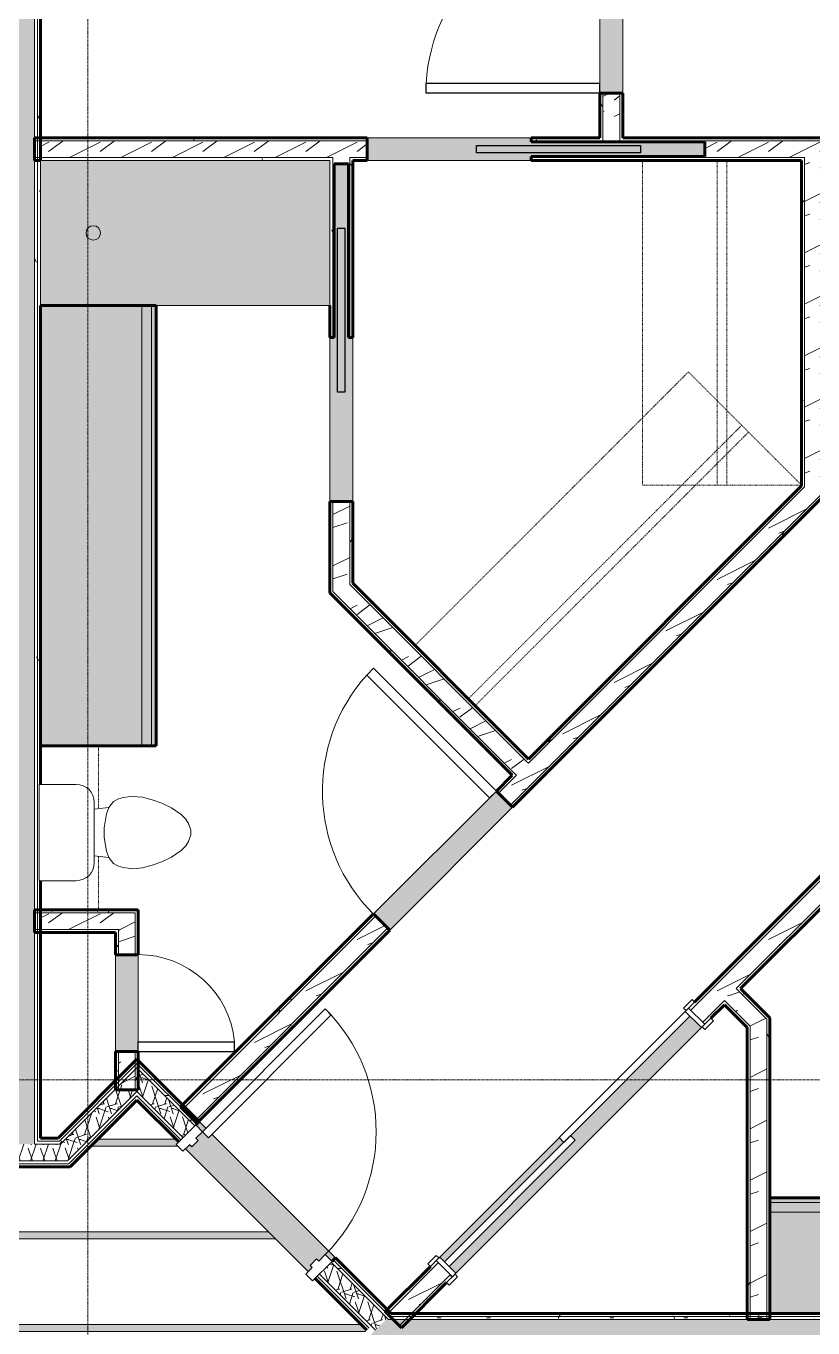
# Model space of a CAD drawing. Header units: inches. Extents: x -4061 to -1937, y 9836 to 11171.
# Drawn here: x -2513.1 to -2349.9, y 10415.8 to 10685.6 of the extents above; entities that cross this region are included whole.
import ezdxf

# ---------------------------------------------------------------- set-up
doc = ezdxf.new("R2010")
doc.units = ezdxf.units.IN
doc.header["$MEASUREMENT"] = 0
doc.linetypes.add('Dash', pattern=[0.25, 0.125, -0.125])
doc.linetypes.add('Grid Line 1_2_', pattern=[0.875, 0.5, -0.125, 0.125, -0.125])
for name, color, linetype, lineweight in [('0-1', 7, 'Continuous', 5), ('0-2', 250, 'Continuous', 9), ('A-DOOR', 31, 'Continuous', 18), ('A-DOOR-1', 250, 'Continuous', 9), ('A-DOOR-2', 50, 'Continuous', 30), ('A-DOOR-7', 31, 'Continuous', 30), ('A-DOOR-8', 31, 'Continuous', 9), ('A-DOOR-FRAM', 31, 'Continuous', 30), ('A-DOOR-FRAM-1', 50, 'Continuous', 30), ('A-WALL', 113, 'Continuous', 18), ('A-WALL-1', 8, 'Continuous', 5), ('A-WALL-2', 10, 'Continuous', 60), ('A-WALL-3', 7, 'Continuous', 18), ('A-WALL-PATT-1', 250, 'Continuous', 9), ('A-WALL-PATT-2', 253, 'Continuous', 9), ('A-WALL-PATT-4', 111, 'Continuous', 9), ('I-WALL', 2, 'Continuous', 18), ('I-WALL-1', 2, 'Continuous', 5), ('I-WALL-2', 2, 'Continuous', 60), ('P-SANR-FIXT-2', 250, 'Continuous', 9), ('P-SANR-FIXT-3', 55, 'Continuous', 9), ('Q-CASE-1', 253, 'Continuous', 9), ('Q-CASE-2', 10, 'Continuous', 60), ('Q-CASE-3', 250, 'Continuous', 9), ('Q-CASE-HDLN-1', 250, 'Dash', 9), ('S-BEAM', 12, 'Continuous', 9), ('S-GRID-1', 1, 'Grid Line 1_2_', 9)]:
    doc.layers.add(name, color=color, linetype=linetype, lineweight=lineweight)
pattern_1 = [(0, (-88.066, -241.96), (20.48, 5.12), [0.845, -14.515, 0.845, -14.515, -81.92]), (0, (-88.066, -241.96), (20.48, 5.12), [-30.72, 0.845, -29.875, 0.845, -14.515, -35.84]), (0, (-88.066, -241.96), (20.48, 5.12), [-76.8, 0.845, -9.395, 0.845, -24.755]), (120, (-80.386, -239.4), (-14.67405, 15.1762003), [0.845, -14.515, 0.845, -14.515, -81.92]), (120, (-80.386, -239.4), (-14.67405, 15.1762003), [-30.72, 0.845, -29.875, 0.845, -14.515, -35.84]), (120, (-80.386, -239.4), (-14.67405, 15.1762003), [-76.8, 0.845, -9.395, 0.845, -24.755]), (240, (-77.826, -229.16), (-5.80595, -20.2962003), [0.845, -14.515, 0.845, -14.515, -81.92]), (240, (-77.826, -229.16), (-5.80595, -20.2962003), [-30.72, 0.845, -29.875, 0.845, -14.515, -35.84]), (240, (-77.826, -229.16), (-5.80595, -20.2962003), [-76.8, 0.845, -9.395, 0.845, -24.755])]
pattern_2 = [(216.87, (-83.801, -231.298), (31.9871619, 21.32545714), [5.331, -47.981]), (206.565, (-77.404, -234.497), (-10.662476, -10.6620098), [11.921, -11.921]), (198.435, (-77.404, -239.828), (-21.3244936, -10.6625869), [6.744, -26.974])]
pattern_3 = [(161.57, (-87.746, -241.64), (-2.560496185, -0.000537386), [0, -18.214, 2.022, 0]), (18.43, (-88.386, -241.64), (-2.560496185, 0.000537386), [0, -18.214, 2.022, 0]), (108.43, (-87.746, -241.64), (1.27922091, -6.400876726), [6.07, -14.166]), (71.57, (-88.386, -241.64), (1.27922091, 6.400876726), [6.07, -14.166])]

# ---------------------------------------------------------------- blocks, each defined once
blk = doc.blocks.new('Single-Flush - 36_ x 84_-1372824-ENLARGED RCP - 2ND FLOOR PLAN - WEST')
at = {"layer": 'A-DOOR-1'}
blk.add_arc((18, -2.37), 36.07, 180, 266.8211, dxfattribs=at)
at = {"layer": 'A-DOOR-2'}
for p, q in [((16, -2.37), (16, -38.39)), ((18, -2.37), (16, -2.37)), ((18, -2.37), (18, -38.39)), ((18, -38.39), (16, -38.39))]:
    blk.add_line(p, q, dxfattribs=at)
blk = doc.blocks.new('Pocket_Door_2385 - 34_ x 80_-1722096-ENLARGED RCP - 2ND FLOOR PLAN - WEST')
at = {"layer": 'A-DOOR-2'}
for p, q in [((-39.67, -0.75), (-39.67, 0.75)), ((-39.67, 0.75), (-5.67, 0.75)), ((-5.67, 0.75), (-5.67, -0.75)), ((-5.67, -0.75), (-39.67, -0.75))]:
    blk.add_line(p, q, dxfattribs=at)
blk = doc.blocks.new('Single-Flush - 30_ x 80_ 3-2105859-ENLARGED RCP - 2ND FLOOR PLAN - WEST')
at = {"layer": 'A-DOOR-1'}
blk.add_arc((10, 2.37), 20.07, 95.7201, 180, dxfattribs=at)
at = {"layer": 'A-DOOR-2'}
for p, q in [((8, 2.37), (8, 22.34)), ((10, 22.34), (8, 22.34)), ((10, 2.37), (10, 22.34)), ((10, 2.37), (8, 2.37))]:
    blk.add_line(p, q, dxfattribs=at)
blk = doc.blocks.new('Bath Tub - Maestro - 60_x30_-1372872-ENLARGED RCP - 2ND FLOOR PLAN - WEST')
at = {"layer": 'P-SANR-FIXT-3'}
blk.add_hatch(color=256, dxfattribs=at).paths.add_polyline_path([(18.31, -30), (60, -30), (60, 0), (0, 0), (0, -30)], flags=0)
at = {"layer": 'P-SANR-FIXT-2'}
for p, q in [((0, -30), (0, 0)), ((0, 0), (60, 0)), ((60, 0), (60, -30)), ((60, -30), (0, -30))]:
    blk.add_line(p, q, dxfattribs=at)
for start, end in [(0, 180), (180, 0)]:
    blk.add_arc((10.94, -15), 1.5, start, end, dxfattribs=at)
blk = doc.blocks.new('Toilet-Domestic-3D - Toilet-Domestic-3D-1352612-ENLARGED RCP - 2ND FLOOR PLAN - WEST')
at = {"layer": 'P-SANR-FIXT-2'}
for p, q in [((-9.98, 19.48), (9.98, 19.48)), ((-9.98, 11.75), (-9.98, 19.48)), ((9.98, 19.48), (9.98, 11.75)), ((6.25, 8.02), (-6.25, 8.02)), ((-4.86, 8.02), (-5.21, 5)), ((-3.84, 5.5), (-5.21, 5)), ((-1, 6), (-3.84, 5.5)), ((1, 6), (-1, 6)), ((3.84, 5.5), (1, 6)), ((5.21, 5), (3.84, 5.5)), ((4.86, 8.02), (5.21, 5)), ((-6.97, 3), (-7.24, 2)), ((-6.4, 4), (-6.97, 3)), ((-5.21, 5), (-6.4, 4)), ((6.4, 4), (5.21, 5)), ((6.97, 3), (6.4, 4)), ((7.24, 2), (6.97, 3)), ((-7.41, 1), (-7.5, 0)), ((-7.5, 0), (-7.33, -1.99)), ((-7.24, 2), (-7.41, 1)), ((7.41, 1), (7.24, 2)), ((7.33, -1.99), (7.5, 0)), ((7.5, 0), (7.41, 1)), ((-7.33, -1.99), (-6.79, -4)), ((6.79, -4), (7.33, -1.99)), ((-6.79, -4), (-6.06, -6)), ((6.06, -6), (6.79, -4)), ((-6.06, -6), (-5.13, -8)), ((-5.13, -8), (-3.74, -10)), ((3.74, -10), (5.13, -8)), ((5.13, -8), (6.06, -6)), ((-3.74, -10), (-2.74, -11)), ((2.74, -11), (3.74, -10)), ((-2.74, -11), (-1.87, -11.5)), ((-1.87, -11.5), (-0.5, -12)), ((-0.5, -12), (0.5, -12)), ((0.5, -12), (1.87, -11.5)), ((1.87, -11.5), (2.74, -11))]:
    blk.add_line(p, q, dxfattribs=at)
for centre, start, end in [((-6.25, 11.75), 180, 270), ((6.25, 11.75), 270, 360)]:
    blk.add_arc(centre, 3.73, start, end, dxfattribs=at)
blk = doc.blocks.new('OD_CW_Upper Cabinet - OD_CW_Upper Cabinet-1867077-ENLARGED RCP - 2ND FLOOR PLAN - WEST')
at = {"layer": 'Q-CASE-HDLN-1'}
for p, q in [((0.74, -12), (13.78, -12)), ((23.7, -12), (34.74, -12))]:
    blk.add_line(p, q, dxfattribs=at)
blk = doc.blocks.new('OD_CW_Base Cabinet - OD_CW_Base Cabinet-1954172-ENLARGED RCP - 2ND FLOOR PLAN - WEST')
at = {"layer": 'Q-CASE-1'}
for points in [[(92.01, -1), (92.01, 0), (0.74, 0), (0.74, -1), (80.79, -1)], [(92.01, -3), (92.01, -1), (0.74, -1), (0.74, -3), (80.79, -3)], [(92.01, -3), (0.74, -3), (0.74, -24), (92.01, -24), (92.01, -5.69)]]:
    blk.add_hatch(color=256, dxfattribs=at).paths.add_polyline_path(points, flags=0)
at = {"layer": 'Q-CASE-2'}
for p, q in [((0.74, -24), (0.74, 0)), ((0.74, 0), (92.01, 0)), ((92.01, 0), (92.01, -24)), ((92.01, -24), (0.74, -24))]:
    blk.add_line(p, q, dxfattribs=at)
at = {"layer": 'Q-CASE-3'}
for p, q in [((92.01, 0), (0.74, 0)), ((92.01, -1), (0.74, -1)), ((92.01, -1), (0.74, -1)), ((92.01, -1), (92.01, 0)), ((92.01, -3), (92.01, -1)), ((0.74, -3), (0.74, -24)), ((92.01, -3), (0.74, -3)), ((92.01, -24), (92.01, -3)), ((92.01, -24), (0.74, -24))]:
    blk.add_line(p, q, dxfattribs=at)
blk = doc.blocks.new('Single-Flush - 36_ x 84_-1372839-ENLARGED RCP - 2ND FLOOR PLAN - WEST')
at = {"layer": 'A-DOOR-1'}
blk.add_arc((18, 2.37), 36.07, 93.1789, 180, dxfattribs=at)
at = {"layer": 'A-DOOR-2'}
for p, q in [((16, 2.37), (16, 38.39)), ((18, 38.39), (16, 38.39)), ((18, 2.37), (18, 38.39)), ((18, 2.37), (16, 2.37))]:
    blk.add_line(p, q, dxfattribs=at)
blk = doc.blocks.new('OD_CW_Closet - OD_CW_Closet-2069093-ENLARGED RCP - 2ND FLOOR PLAN - WEST')
at = {"layer": 'Q-CASE-HDLN-1'}
for p, q in [((0.74, 9.27), (80.94, 9.27)), ((80.94, 9.27), (80.94, -23.91)), ((0.74, -6.37), (80.94, -6.37)), ((0.74, -8.37), (80.94, -8.37))]:
    blk.add_line(p, q, dxfattribs=at)
blk = doc.blocks.new('OD_CW_Closet - OD_CW_Closet-2069094-ENLARGED RCP - 2ND FLOOR PLAN - WEST')
at = {"layer": 'Q-CASE-HDLN-1'}
for p, q in [((0.74, -24), (0.74, 9)), ((0.74, 9), (68.04, 9)), ((0.74, -6.5), (68.04, -6.5)), ((0.74, -8.5), (68.04, -8.5))]:
    blk.add_line(p, q, dxfattribs=at)
blk = doc.blocks.new('FOLDING_SLIDING CLOSET - 72_ x 80_-1372885-ENLARGED RCP - 2ND FLOOR PLAN - WEST')
at = {"layer": 'A-DOOR-1'}
for p, q in [((-38.75, 3.25), (-36.25, 3.25)), ((-38.75, 2.5), (-38.75, 3.25)), ((-36.25, 3.25), (-36.25, 2.5)), ((36.25, 3.25), (38.75, 3.25)), ((36.25, 2.5), (36.25, 3.25)), ((38.75, 3.25), (38.75, 2.5)), ((-36.25, 2.5), (-38.75, 2.5)), ((38.75, 2.5), (36.25, 2.5)), ((-38.75, -2.25), (-36.25, -2.25)), ((-38.75, -3), (-38.75, -2.25)), ((-36.25, -2.25), (-36.25, -3)), ((36.25, -2.25), (38.75, -2.25)), ((36.25, -3), (36.25, -2.25)), ((38.75, -2.25), (38.75, -3)), ((-36.25, -3), (-38.75, -3)), ((38.75, -3), (36.25, -3))]:
    blk.add_line(p, q, dxfattribs=at)
at = {"layer": 'A-DOOR-2'}
for p, q in [((-1, 0.5), (36, 0.5)), ((-1, -0.875), (-1, 0.5)), ((36, 0.5), (36, -0.875)), ((-36, -0.875), (1, -0.875)), ((-36, -2.25), (-36, -0.875)), ((1, -2.25), (-36, -2.25)), ((36, -0.875), (-1, -0.875)), ((1, -0.875), (1, -2.25))]:
    blk.add_line(p, q, dxfattribs=at)
at = {"layer": 'A-DOOR-FRAM-1'}
for p, q in [((-37, 2.5), (-36, 2.5)), ((-37, -2.25), (-37, 2.5)), ((-36, 2.5), (-36, -2.25)), ((36, 2.5), (37, 2.5)), ((36, -2.25), (36, 2.5)), ((37, 2.5), (37, -2.25)), ((-36, -2.25), (-37, -2.25)), ((37, -2.25), (36, -2.25))]:
    blk.add_line(p, q, dxfattribs=at)
blk = doc.blocks.new('OD_CW_Base Cabinet - OD_CW_Base Cabinet-1866993-ENLARGED RCP - 2ND FLOOR PLAN - WEST')
at = {"layer": 'Q-CASE-1'}
for points in [[(51.71, -1), (53.33, -1), (53.33, 0), (0.74, 0), (0.74, -1)], [(0.74, -3), (53.33, -3), (53.33, -1), (0.74, -1)], [(51.71, -24), (53.33, -24), (53.33, -3), (0.74, -3), (0.74, -24)]]:
    blk.add_hatch(color=256, dxfattribs=at).paths.add_polyline_path(points, flags=0)
at = {"layer": 'Q-CASE-2'}
for p, q in [((0.74, -24), (0.74, 0)), ((0.74, 0), (53.33, 0)), ((53.33, 0), (53.33, -24)), ((53.33, -24), (0.74, -24))]:
    blk.add_line(p, q, dxfattribs=at)
at = {"layer": 'Q-CASE-3'}
for p, q in [((0.74, 0), (0.74, -1)), ((53.33, 0), (0.74, 0)), ((53.33, -1), (0.74, -1)), ((0.74, -1), (0.74, -3)), ((53.33, -1), (0.74, -1)), ((53.33, -1), (53.33, 0)), ((53.33, -3), (53.33, -1)), ((0.74, -3), (0.74, -24)), ((53.33, -3), (0.74, -3)), ((53.33, -24), (53.33, -3)), ((53.33, -24), (0.74, -24))]:
    blk.add_line(p, q, dxfattribs=at)
blk = doc.blocks.new('CTR - 1st Phase - Unit Layouts_rvt-1-ENLARGED RCP - 2ND FLOOR PLAN - WEST')
at = {"layer": 'A-WALL-1'}
for points in [[(-2389.37, 10671.76), (-2389.37, 10707.76), (-2394.12, 10707.76), (-2394.12, 10671.76), (-2390, 10671.76)], [(-2408.37, 10657.75), (-2408.37, 10658.63), (-2372.37, 10658.63), (-2372.37, 10661.63), (-2408.37, 10661.63), (-2408.37, 10662.5), (-2442.37, 10662.5), (-2442.37, 10657.75), (-2416.09, 10657.75)], [(-2450.12, 10587.06), (-2445.37, 10587.06), (-2445.37, 10621.06), (-2446.25, 10621.06), (-2446.25, 10657.06), (-2449.25, 10657.06), (-2449.25, 10621.06), (-2450.12, 10621.06), (-2450.12, 10590.1)], [(-2437.67, 10498.27), (-2412.22, 10523.72), (-2415.58, 10527.08), (-2441.03, 10501.63), (-2438.12, 10498.71)], [(-2489.84, 10473.11), (-2489.84, 10493.11), (-2494.59, 10493.11), (-2494.59, 10473.11), (-2490.47, 10473.11)]]:
    blk.add_hatch(color=256, dxfattribs=at).paths.add_polyline_path(points, flags=0)
h = blk.add_hatch(color=256, dxfattribs=at)
h.paths.add_polyline_path([(-2423.96, 10427.13), (-2373.05, 10478.04), (-2375.44, 10480.42), (-2400.19, 10455.67), (-2399.21, 10454.7), (-2425.38, 10428.54), (-2424.67, 10427.83)], flags=0)
h.paths.add_polyline_path([(-2426.35, 10429.51), (-2401.6, 10454.26), (-2402.57, 10455.23), (-2427.32, 10430.48), (-2426.61, 10429.78)], flags=0)
at = {"layer": 'A-WALL-PATT-1'}
h = blk.add_hatch(dxfattribs=at)
h.set_pattern_fill('FP_1', color=256, style=0, pattern_type=2)
h.set_pattern_definition(pattern_1)
h.paths.add_polyline_path([(-2393.5, 10662.5), (-2393.5, 10671.76), (-2394.12, 10671.76), (-2394.12, 10662.5)], flags=0)
h.paths.add_polyline_path([(-2394.12, 10707.76), (-2393.5, 10707.76), (-2393.5, 10843.14), (-2394.12, 10843.14), (-2394.12, 10712.91)], flags=0)
h = blk.add_hatch(dxfattribs=at)
h.set_pattern_fill('FP_1', color=256, style=0, pattern_type=2)
h.set_pattern_definition(pattern_1)
h.paths.add_polyline_path([(-2389.37, 10662.5), (-2389.37, 10671.76), (-2390, 10671.76), (-2390, 10662.5)], flags=0)
h.paths.add_polyline_path([(-2390, 10707.76), (-2389.37, 10707.76), (-2389.37, 10843.14), (-2390, 10843.14), (-2390, 10715.48)], flags=0)
h = blk.add_hatch(dxfattribs=at)
h.set_pattern_fill('FP_1', color=256, style=0, pattern_type=2)
h.set_pattern_definition(pattern_1)
h.paths.add_polyline_path([(-2297.07, 10661.88), (-2297.07, 10662.5), (-2390, 10662.5), (-2390, 10661.88), (-2307.87, 10661.88)], flags=0)
h.paths.add_polyline_path([(-2408.37, 10661.88), (-2393.5, 10661.88), (-2393.5, 10662.5), (-2408.37, 10662.5)], flags=0)
h.paths.add_polyline_path([(-2449.5, 10661.88), (-2442.37, 10661.88), (-2442.37, 10662.5), (-2510.12, 10662.49), (-2510.12, 10661.88), (-2450.12, 10661.88)], flags=0)
h = blk.add_hatch(dxfattribs=at)
h.set_pattern_fill('FP_1', color=256, style=0, pattern_type=2)
h.set_pattern_definition(pattern_1)
h.paths.add_polyline_path([(-2308.64, 10657.75), (-2297.07, 10657.75), (-2297.07, 10658.38), (-2348.17, 10658.38), (-2348.17, 10657.75), (-2332.68, 10657.75)], flags=0)
h.paths.add_polyline_path([(-2389.37, 10657.75), (-2351.67, 10657.75), (-2351.67, 10658.38), (-2408.37, 10658.38), (-2408.37, 10657.75), (-2394.12, 10657.75)], flags=0)
h.paths.add_polyline_path([(-2446, 10657.75), (-2442.37, 10657.75), (-2442.37, 10658.38), (-2446, 10658.38)], flags=0)
h.paths.add_polyline_path([(-2449.5, 10657.75), (-2449.5, 10658.38), (-2510.12, 10658.37), (-2510.12, 10657.75), (-2450.12, 10657.75)], flags=0)
h = blk.add_hatch(dxfattribs=at)
h.set_pattern_fill('FP_1', color=256, style=0, pattern_type=2)
h.set_pattern_definition(pattern_1)
h.paths.add_polyline_path([(-2449.5, 10568.43), (-2449.5, 10587.06), (-2450.12, 10587.06), (-2450.12, 10569.05)], flags=0)
h.paths.add_polyline_path([(-2449.5, 10621.06), (-2449.5, 10657.75), (-2450.12, 10657.75), (-2450.12, 10621.06)], flags=0)
h = blk.add_hatch(dxfattribs=at)
h.set_pattern_fill('FP_1', color=256, style=0, pattern_type=2)
h.set_pattern_definition(pattern_1)
h.paths.add_polyline_path([(-2445.37, 10570.14), (-2445.37, 10587.06), (-2446, 10587.06), (-2446, 10570.76)], flags=0)
h.paths.add_polyline_path([(-2445.37, 10621.06), (-2445.37, 10657.75), (-2446, 10657.75), (-2446, 10621.06)], flags=0)
h = blk.add_hatch(dxfattribs=at)
h.set_pattern_fill('FP_1', color=256, style=0, pattern_type=2)
h.set_pattern_definition(pattern_1)
h.paths.add_polyline_path([(-2352.3, 10590.36), (-2351.67, 10590.98), (-2351.67, 10657.75), (-2352.3, 10657.75), (-2352.3, 10592.42)], flags=0)
h = blk.add_hatch(dxfattribs=at)
h.set_pattern_fill('FP_1', color=256, style=0, pattern_type=2)
h.set_pattern_definition(pattern_1)
h.paths.add_polyline_path([(-2480.62, 10461.15), (-2440.59, 10501.18), (-2441.03, 10501.63), (-2481.06, 10461.6)], flags=0)
h.paths.add_polyline_path([(-2415.13, 10526.64), (-2411.42, 10530.35), (-2411.86, 10530.79), (-2415.58, 10527.08)], flags=0)
h.paths.add_polyline_path([(-2408.95, 10532.83), (-2351.67, 10590.1), (-2351.67, 10590.98), (-2409.39, 10533.27)], flags=0)
h.paths.add_polyline_path([(-2348.17, 10593.6), (-2343.72, 10598.06), (-2344.16, 10598.5), (-2348.17, 10594.48), (-2348.17, 10593.89)], flags=0)
h.paths.add_polyline_path([(-2299.88, 10641.9), (-2296.45, 10645.33), (-2296.45, 10646.21), (-2300.32, 10642.34)], flags=0)
h = blk.add_hatch(dxfattribs=at)
h.set_pattern_fill('FP_1', color=256, style=0, pattern_type=2)
h.set_pattern_definition(pattern_1)
h.paths.add_polyline_path([(-2477.7, 10458.24), (-2437.67, 10498.27), (-2438.12, 10498.71), (-2478.15, 10458.68)], flags=0)
h.paths.add_polyline_path([(-2412.22, 10523.72), (-2340.8, 10595.14), (-2341.24, 10595.58), (-2412.66, 10524.17)], flags=0)
h.paths.add_polyline_path([(-2296.96, 10638.98), (-2292.32, 10643.62), (-2292.32, 10644.5), (-2297.4, 10639.42)], flags=0)
h = blk.add_hatch(dxfattribs=at)
h.set_pattern_fill('FP_1', color=256, style=0, pattern_type=2)
h.set_pattern_definition(pattern_1)
h.paths.add_polyline_path([(-2438.19, 10418.73), (-2438.13, 10418.79), (-2438.25, 10418.79)], flags=0)
h.paths.add_polyline_path([(-2437.77, 10419.15), (-2427.59, 10429.33), (-2428.03, 10429.78), (-2438.2, 10419.57), (-2437.8, 10419.17)], flags=0)
h.paths.add_polyline_path([(-2375.26, 10481.66), (-2334.75, 10522.17), (-2335.19, 10522.62), (-2375.7, 10482.1)], flags=0)
h.paths.add_polyline_path([(-2309.29, 10547.63), (-2267.79, 10589.13), (-2268.68, 10589.13), (-2309.73, 10548.07), (-2309.36, 10547.7)], flags=0)
h = blk.add_hatch(dxfattribs=at)
h.set_pattern_fill('FP_1', color=256, style=0, pattern_type=2)
h.set_pattern_definition(pattern_1)
h.paths.add_polyline_path([(-2433.18, 10418.79), (-2432.3, 10418.79), (-2424.67, 10426.42), (-2425.11, 10426.86), (-2432.8, 10419.17)], flags=0)
h.paths.add_polyline_path([(-2372.34, 10478.74), (-2367.86, 10483.23), (-2368.3, 10483.67), (-2372.79, 10479.19)], flags=0)
h.paths.add_polyline_path([(-2365.38, 10485.7), (-2337.63, 10513.46), (-2338.07, 10513.9), (-2365.83, 10486.15)], flags=0)
h.paths.add_polyline_path([(-2335.15, 10515.93), (-2331.83, 10519.26), (-2332.27, 10519.7), (-2335.6, 10516.38)], flags=0)
h.paths.add_polyline_path([(-2306.38, 10544.71), (-2303.86, 10547.23), (-2304.74, 10547.23), (-2306.82, 10545.15)], flags=0)
h.paths.add_polyline_path([(-2300.36, 10550.73), (-2266.08, 10585), (-2266.97, 10585), (-2301.24, 10550.73)], flags=0)
h = blk.add_hatch(dxfattribs=at)
h.set_pattern_fill('FP_1', color=256, style=0, pattern_type=2)
h.set_pattern_definition(pattern_1)
h.paths.add_polyline_path([(-2409.39, 10533.27), (-2408.95, 10533.71), (-2446, 10570.76), (-2446, 10569.88), (-2409.83, 10533.71)], flags=0)
h = blk.add_hatch(dxfattribs=at)
h.set_pattern_fill('FP_1', color=256, style=0, pattern_type=2)
h.set_pattern_definition(pattern_1)
h.paths.add_polyline_path([(-2412.31, 10530.35), (-2411.86, 10530.79), (-2450.12, 10569.05), (-2450.12, 10568.17), (-2412.66, 10530.71)], flags=0)
h = blk.add_hatch(dxfattribs=at)
h.set_pattern_fill('FP_1', color=256, style=0, pattern_type=2)
h.set_pattern_definition(pattern_1)
h.paths.add_polyline_path([(-2489.84, 10501.86), (-2489.84, 10502.48), (-2510.12, 10502.48), (-2510.12, 10501.86), (-2490.47, 10501.86)], flags=0)
h = blk.add_hatch(dxfattribs=at)
h.set_pattern_fill('FP_1', color=256, style=0, pattern_type=2)
h.set_pattern_definition(pattern_1)
h.paths.add_polyline_path([(-2494.59, 10467.03), (-2493.97, 10467.66), (-2493.97, 10473.11), (-2494.59, 10473.11), (-2494.59, 10467.09)], flags=0)
h.paths.add_polyline_path([(-2494.59, 10493.11), (-2493.97, 10493.11), (-2493.97, 10497.73), (-2494.59, 10497.73)], flags=0)
h = blk.add_hatch(dxfattribs=at)
h.set_pattern_fill('FP_1', color=256, style=0, pattern_type=2)
h.set_pattern_definition(pattern_1)
h.paths.add_polyline_path([(-2358.84, 10479.16), (-2358.84, 10480.04), (-2364.94, 10486.15), (-2365.38, 10485.7), (-2359.46, 10479.79)], flags=0)
h = blk.add_hatch(dxfattribs=at)
h.set_pattern_fill('FP_1', color=256, style=0, pattern_type=2)
h.set_pattern_definition(pattern_1)
h.paths.add_polyline_path([(-2359.46, 10418.79), (-2358.84, 10418.79), (-2358.84, 10479.16), (-2359.46, 10479.79), (-2359.46, 10439.79)], flags=0)
h = blk.add_hatch(dxfattribs=at)
h.set_pattern_fill('FP_1', color=256, style=0, pattern_type=2)
h.set_pattern_definition(pattern_1)
h.paths.add_polyline_path([(-2363.59, 10418.79), (-2362.96, 10418.79), (-2362.96, 10477.45), (-2363.59, 10478.08), (-2363.59, 10472.53)], flags=0)
at = {"layer": 'A-WALL-PATT-2'}
h = blk.add_hatch(dxfattribs=at)
h.set_pattern_fill('FP_2', color=256, style=0, pattern_type=2)
h.set_pattern_definition(pattern_2)
h.paths.add_polyline_path([(-2393.46, 10661.88), (-2390, 10661.88), (-2390, 10671.76), (-2393.5, 10671.76), (-2393.5, 10661.88)], flags=0)
h.paths.add_polyline_path([(-2390, 10707.76), (-2390, 10843.14), (-2393.5, 10843.14), (-2393.5, 10707.76)], flags=0)
h = blk.add_hatch(dxfattribs=at)
h.set_pattern_fill('FP_2', color=256, style=0, pattern_type=2)
h.set_pattern_definition(pattern_2)
h.paths.add_polyline_path([(-2297.07, 10658.38), (-2296.45, 10658.38), (-2296.45, 10661.88), (-2408.37, 10661.88), (-2408.37, 10661.63), (-2372.37, 10661.63), (-2372.37, 10658.63), (-2408.37, 10658.63), (-2408.37, 10658.38), (-2307.87, 10658.38)], flags=0)
h.paths.add_polyline_path([(-2449.5, 10658.38), (-2442.37, 10658.38), (-2442.37, 10661.88), (-2510.12, 10661.88), (-2510.12, 10658.38), (-2450.12, 10658.38)], flags=0)
h = blk.add_hatch(dxfattribs=at)
h.set_pattern_fill('FP_2', color=256, style=0, pattern_type=2)
h.set_pattern_definition(pattern_2)
h.paths.add_polyline_path([(-2446, 10569.88), (-2446, 10587.06), (-2449.5, 10587.06), (-2449.5, 10573.38), (-2446.26, 10570.14)], flags=0)
h.paths.add_polyline_path([(-2449.25, 10621.06), (-2449.25, 10657.06), (-2446.25, 10657.06), (-2446.25, 10621.06), (-2446, 10621.06), (-2446, 10658.38), (-2449.5, 10658.38), (-2449.5, 10621.06)], flags=0)
h = blk.add_hatch(dxfattribs=at)
h.set_pattern_fill('FP_2', color=256, style=0, pattern_type=2)
h.set_pattern_definition(pattern_2)
h.paths.add_polyline_path([(-2351.67, 10590.1), (-2348.17, 10593.6), (-2348.17, 10658.38), (-2351.67, 10658.38), (-2351.67, 10590.36)], flags=0)
h = blk.add_hatch(dxfattribs=at)
h.set_pattern_fill('FP_2', color=256, style=0, pattern_type=2)
h.set_pattern_definition(pattern_2)
h.paths.add_polyline_path([(-2478.15, 10458.68), (-2438.12, 10498.71), (-2440.59, 10501.18), (-2480.62, 10461.15)], flags=0)
h.paths.add_polyline_path([(-2412.66, 10524.17), (-2341.24, 10595.58), (-2343.72, 10598.06), (-2415.13, 10526.64)], flags=0)
h.paths.add_polyline_path([(-2297.4, 10639.42), (-2292.95, 10643.88), (-2292.95, 10648.83), (-2299.88, 10641.9), (-2297.49, 10639.51)], flags=0)
h = blk.add_hatch(dxfattribs=at)
h.set_pattern_fill('FP_2', color=256, style=0, pattern_type=2)
h.set_pattern_definition(pattern_2)
h.paths.add_polyline_path([(-2437.65, 10418.19), (-2437.2, 10418.79), (-2433.18, 10418.79), (-2425.11, 10426.86), (-2427.59, 10429.33), (-2438.19, 10418.73), (-2437.67, 10418.21)], flags=0)
h.paths.add_polyline_path([(-2372.79, 10479.19), (-2332.27, 10519.7), (-2334.75, 10522.17), (-2375.26, 10481.66), (-2372.87, 10479.27)], flags=0)
h.paths.add_polyline_path([(-2306.82, 10545.15), (-2266.34, 10585.63), (-2271.29, 10585.63), (-2309.29, 10547.63), (-2307.87, 10546.21)], flags=0)
h = blk.add_hatch(dxfattribs=at)
h.set_pattern_fill('FP_2', color=256, style=0, pattern_type=2)
h.set_pattern_definition(pattern_2)
h.paths.add_polyline_path([(-2411.42, 10530.35), (-2408.95, 10532.83), (-2449.5, 10573.38), (-2449.5, 10568.43), (-2411.86, 10530.79)], flags=0)
h = blk.add_hatch(dxfattribs=at)
h.set_pattern_fill('FP_2', color=256, style=0, pattern_type=2)
h.set_pattern_definition(pattern_2)
h.paths.add_polyline_path([(-2491.82, 10498.36), (-2490.47, 10498.36), (-2490.47, 10501.86), (-2510.12, 10501.86), (-2510.12, 10498.36), (-2493.97, 10498.36)], flags=0)
h = blk.add_hatch(dxfattribs=at)
h.set_pattern_fill('FP_2', color=256, style=0, pattern_type=2)
h.set_pattern_definition(pattern_2)
h.paths.add_polyline_path([(-2492.28, 10465.17), (-2490.47, 10465.17), (-2490.47, 10473.11), (-2493.97, 10473.11), (-2493.97, 10466.85), (-2493.45, 10466.34)], flags=0)
h.paths.add_polyline_path([(-2491.82, 10493.11), (-2490.47, 10493.11), (-2490.47, 10498.36), (-2493.97, 10498.36), (-2493.97, 10493.11)], flags=0)
h = blk.add_hatch(dxfattribs=at)
h.set_pattern_fill('FP_2', color=256, style=0, pattern_type=2)
h.set_pattern_definition(pattern_2)
h.paths.add_polyline_path([(-2359.46, 10474.84), (-2359.46, 10479.79), (-2365.83, 10486.15), (-2368.3, 10483.67), (-2362.08, 10477.45)], flags=0)
h = blk.add_hatch(dxfattribs=at)
h.set_pattern_fill('FP_2', color=256, style=0, pattern_type=2)
h.set_pattern_definition(pattern_2)
h.paths.add_polyline_path([(-2362.96, 10418.79), (-2359.46, 10418.79), (-2359.46, 10474.84), (-2362.96, 10478.34), (-2362.96, 10472.53)], flags=0)
at = {"layer": 'A-WALL-2'}
for p, q in [((-2394.12, 10662.5), (-2394.12, 10671.76)), ((-2394.12, 10671.76), (-2389.37, 10671.76)), ((-2389.37, 10671.76), (-2389.37, 10662.5)), ((-2511.37, 10657.75), (-2511.37, 10662.5)), ((-2511.37, 10662.5), (-2442.37, 10662.5)), ((-2442.37, 10662.5), (-2442.37, 10657.75)), ((-2408.37, 10661.63), (-2408.37, 10662.5)), ((-2408.37, 10662.5), (-2394.12, 10662.5)), ((-2389.37, 10662.5), (-2297.07, 10662.5)), ((-2372.37, 10661.63), (-2408.37, 10661.63)), ((-2372.37, 10658.63), (-2372.37, 10661.63)), ((-2510.12, 10657.75), (-2511.37, 10657.75)), ((-2446.25, 10657.06), (-2449.25, 10657.06)), ((-2449.25, 10657.06), (-2449.25, 10621.06)), ((-2446.25, 10621.06), (-2446.25, 10657.06)), ((-2442.37, 10657.75), (-2445.37, 10657.75)), ((-2445.37, 10657.75), (-2445.37, 10621.06)), ((-2408.37, 10657.75), (-2408.37, 10658.63)), ((-2408.37, 10658.63), (-2372.37, 10658.63)), ((-2352.3, 10657.75), (-2408.37, 10657.75)), ((-2352.3, 10590.36), (-2352.3, 10657.75)), ((-2450.12, 10621.06), (-2450.12, 10627.75)), ((-2449.25, 10621.06), (-2450.12, 10621.06)), ((-2445.37, 10621.06), (-2446.25, 10621.06)), ((-2342.04, 10593.9), (-2412.22, 10523.72)), ((-2408.95, 10533.71), (-2352.3, 10590.36)), ((-2450.12, 10574.89), (-2450.12, 10587.06)), ((-2450.12, 10587.06), (-2445.37, 10587.06)), ((-2445.37, 10587.06), (-2445.37, 10570.14)), ((-2450.12, 10569.05), (-2450.12, 10574.89)), ((-2450.12, 10568.17), (-2450.12, 10569.05)), ((-2412.31, 10530.35), (-2450.12, 10568.17)), ((-2445.37, 10570.14), (-2408.95, 10533.71)), ((-2415.58, 10527.08), (-2412.31, 10530.35)), ((-2412.22, 10523.72), (-2415.58, 10527.08)), ((-2374.47, 10483.34), (-2335.19, 10522.62)), ((-2338.07, 10513.02), (-2364.94, 10486.15)), ((-2511.37, 10497.73), (-2511.37, 10502.48)), ((-2511.37, 10502.48), (-2489.84, 10502.48)), ((-2489.84, 10502.48), (-2489.84, 10501.86)), ((-2489.84, 10501.86), (-2489.84, 10497.73)), ((-2481.06, 10461.6), (-2441.03, 10501.63)), ((-2441.03, 10501.63), (-2437.67, 10498.27)), ((-2494.59, 10497.73), (-2511.37, 10497.73)), ((-2494.59, 10493.11), (-2494.59, 10497.73)), ((-2489.84, 10497.73), (-2489.84, 10493.11)), ((-2437.67, 10498.27), (-2477.7, 10458.24)), ((-2489.84, 10493.11), (-2494.59, 10493.11)), ((-2364.94, 10486.15), (-2358.84, 10480.04)), ((-2368.3, 10482.79), (-2371.11, 10479.98)), ((-2363.59, 10478.08), (-2368.3, 10482.79)), ((-2358.84, 10480.04), (-2358.84, 10479.16)), ((-2358.84, 10479.16), (-2358.84, 10473.33)), ((-2363.59, 10417.54), (-2363.59, 10478.08)), ((-2494.59, 10465.17), (-2494.59, 10473.11)), ((-2494.59, 10473.11), (-2489.84, 10473.11)), ((-2489.84, 10473.11), (-2489.84, 10465.17)), ((-2358.84, 10473.33), (-2358.84, 10442.79)), ((-2489.84, 10465.17), (-2494.59, 10465.17)), ((-2477.7, 10458.24), (-2481.06, 10461.6)), ((-2438.64, 10419.17), (-2429.27, 10428.54)), ((-2425.91, 10425.18), (-2435.28, 10415.81)), ((-2435.28, 10415.81), (-2438.64, 10419.17)), ((-2358.84, 10417.54), (-2363.59, 10417.54)), ((-2358.84, 10418.79), (-2358.84, 10417.54))]:
    blk.add_line(p, q, dxfattribs=at)
at = {"layer": 'A-WALL-3'}
for p, q in [((-2394.12, 10707.76), (-2394.12, 10671.76)), ((-2389.37, 10671.76), (-2389.37, 10707.76)), ((-2393.5, 10662.5), (-2393.5, 10671.76)), ((-2390, 10662.5), (-2390, 10671.76)), ((-2408.37, 10662.5), (-2442.37, 10662.5)), ((-2393.5, 10661.88), (-2393.5, 10662.5)), ((-2390, 10661.88), (-2390, 10662.5)), ((-2511.37, 10661.88), (-2442.37, 10661.88)), ((-2408.37, 10661.88), (-2393.5, 10661.88)), ((-2390, 10661.88), (-2297.07, 10661.88)), ((-2511.37, 10658.38), (-2449.5, 10658.38)), ((-2449.5, 10657.75), (-2449.5, 10658.38)), ((-2449.5, 10621.06), (-2449.5, 10657.75)), ((-2446, 10658.38), (-2442.37, 10658.38)), ((-2446, 10657.75), (-2446, 10658.38)), ((-2446, 10621.06), (-2446, 10657.75)), ((-2442.37, 10657.75), (-2408.37, 10657.75)), ((-2408.37, 10658.38), (-2351.67, 10658.38)), ((-2351.67, 10657.75), (-2351.67, 10658.38)), ((-2351.67, 10657.75), (-2351.67, 10590.98)), ((-2450.12, 10621.06), (-2450.12, 10587.06)), ((-2445.37, 10587.06), (-2445.37, 10621.06)), ((-2412.66, 10524.17), (-2341.24, 10595.58)), ((-2408.95, 10532.83), (-2351.67, 10590.1)), ((-2351.67, 10590.1), (-2351.67, 10590.98)), ((-2449.5, 10574.26), (-2449.5, 10587.06)), ((-2446, 10570.76), (-2446, 10587.06)), ((-2449.5, 10574.26), (-2449.5, 10573.38)), ((-2449.5, 10573.38), (-2449.5, 10568.43)), ((-2446, 10570.76), (-2446, 10569.88)), ((-2411.86, 10530.79), (-2449.5, 10568.43)), ((-2409.39, 10533.27), (-2446, 10569.88)), ((-2408.95, 10532.83), (-2409.39, 10533.27)), ((-2415.13, 10526.64), (-2411.42, 10530.35)), ((-2411.42, 10530.35), (-2411.86, 10530.79)), ((-2415.58, 10527.08), (-2441.03, 10501.63)), ((-2437.67, 10498.27), (-2412.22, 10523.72)), ((-2375.26, 10481.66), (-2334.75, 10522.17)), ((-2365.83, 10486.15), (-2338.07, 10513.9)), ((-2511.37, 10501.86), (-2490.47, 10501.86)), ((-2490.47, 10498.36), (-2490.47, 10501.86)), ((-2480.62, 10461.15), (-2440.59, 10501.18)), ((-2511.37, 10498.36), (-2493.97, 10498.36)), ((-2493.97, 10497.73), (-2493.97, 10498.36)), ((-2493.97, 10497.73), (-2493.97, 10493.11)), ((-2490.47, 10497.73), (-2490.47, 10498.36)), ((-2490.47, 10497.73), (-2490.47, 10493.11)), ((-2478.15, 10458.68), (-2438.12, 10498.71)), ((-2494.59, 10493.11), (-2494.59, 10473.11)), ((-2489.84, 10473.11), (-2489.84, 10493.11)), ((-2365.38, 10485.7), (-2365.83, 10486.15)), ((-2359.46, 10479.79), (-2365.38, 10485.7)), ((-2372.79, 10479.19), (-2368.3, 10483.67)), ((-2367.86, 10483.23), (-2368.3, 10483.67)), ((-2362.96, 10478.34), (-2367.86, 10483.23)), ((-2359.46, 10474.84), (-2359.46, 10479.79)), ((-2423.96, 10427.13), (-2373.05, 10478.04)), ((-2362.96, 10477.45), (-2362.96, 10478.34)), ((-2362.96, 10417.54), (-2362.96, 10477.45)), ((-2493.97, 10473.11), (-2493.97, 10465.17)), ((-2490.47, 10473.11), (-2490.47, 10465.17)), ((-2359.46, 10473.95), (-2359.46, 10474.84)), ((-2359.46, 10417.54), (-2359.46, 10473.95)), ((-2402.57, 10455.23), (-2427.32, 10430.48)), ((-2438.19, 10418.73), (-2427.59, 10429.33)), ((-2435.72, 10416.25), (-2425.11, 10426.86))]:
    blk.add_line(p, q, dxfattribs=at)
at = {"layer": '0-2'}
for name, p, rotation in [('Single-Flush - 36_ x 84_-1372824-ENLARGED RCP - 2ND FLOOR PLAN - WEST', (-2391.75, 10689.76), 269.9999999999788), ('Pocket_Door_2385 - 34_ x 80_-1722096-ENLARGED RCP - 2ND FLOOR PLAN - WEST', (-2425.37, 10660.13), 180), ('OD_CW_Closet - OD_CW_Closet-2069094-ENLARGED RCP - 2ND FLOOR PLAN - WEST', (-2376.3, 10589.71), 90.0000000000261), ('Pocket_Door_2385 - 34_ x 80_-1722096-ENLARGED RCP - 2ND FLOOR PLAN - WEST', (-2447.75, 10604.06), 269.9999999999695), ('OD_CW_Base Cabinet - OD_CW_Base Cabinet-1954172-ENLARGED RCP - 2ND FLOOR PLAN - WEST', (-2486.12, 10628.49), 269.999999999969), ('OD_CW_Closet - OD_CW_Closet-2069093-ENLARGED RCP - 2ND FLOOR PLAN - WEST', (-2426.44, 10550.16), 45.00000000002335), ('Single-Flush - 36_ x 84_-1372839-ENLARGED RCP - 2ND FLOOR PLAN - WEST', (-2426.63, 10512.67), 45.00000000011767), ('OD_CW_Upper Cabinet - OD_CW_Upper Cabinet-1867077-ENLARGED RCP - 2ND FLOOR PLAN - WEST', (-2486.12, 10537.22), 269.9999999999666), ('Toilet-Domestic-3D - Toilet-Domestic-3D-1352612-ENLARGED RCP - 2ND FLOOR PLAN - WEST', (-2490.95, 10518.48), 89.99999999997571), ('Single-Flush - 30_ x 80_ 3-2105859-ENLARGED RCP - 2ND FLOOR PLAN - WEST', (-2492.22, 10483.11), 269.9999999999038), ('FOLDING_SLIDING CLOSET - 72_ x 80_-1372885-ENLARGED RCP - 2ND FLOOR PLAN - WEST', (-2400.28, 10454.35), 225.0000000001308)]:
    blk.add_blockref(name, p, dxfattribs=dict(at, rotation=rotation))
for name, p in [('Bath Tub - Maestro - 60_x30_-1372872-ENLARGED RCP - 2ND FLOOR PLAN - WEST', (-2510.12, 10657.75)), ('OD_CW_Base Cabinet - OD_CW_Base Cabinet-1866993-ENLARGED RCP - 2ND FLOOR PLAN - WEST', (-2359.58, 10442.79))]:
    blk.add_blockref(name, p, dxfattribs=at)
blk = doc.blocks.new('CTR - 1st Phase - Shell_rvt-1-ENLARGED RCP - 2ND FLOOR PLAN - WEST')
at = {"layer": 'S-GRID-1'}
for p, q in [((-2500.32, 9836.18), (-2500.32, 11138.35)), ((-1936.83, 10467.19), (-4027.88, 10467.19))]:
    blk.add_line(p, q, dxfattribs=at)
blk = doc.blocks.new('HOLLOW METAL - UNIT DOOR-1758958-ENLARGED RCP - 2ND FLOOR PLAN - WEST')
at = {"layer": 'A-DOOR-7'}
for p, q in [((16.25, -2.25), (18, -2.25)), ((16.25, -38.25), (16.25, -2.25)), ((18, -2.25), (18, -38.25)), ((18, -38.25), (16.25, -38.25))]:
    blk.add_line(p, q, dxfattribs=at)
at = {"layer": 'A-DOOR-8'}
blk.add_arc((18, -2.25), 36, 180, 270, dxfattribs=at)
at = {"layer": 'A-DOOR-FRAM'}
for p, q in [((-20, 3.5), (-18, 3.5)), ((-20, -2.25), (-20, 3.5)), ((-18, 3.5), (-18, 1.5625)), ((18, 3.5), (20, 3.5)), ((18, 1.5625), (18, 3.5)), ((20, 3.5), (20, -2.25)), ((-18, 1.5625), (-17.375, 1.5625)), ((-17.375, 1.5625), (-17.375, -0.3125)), ((17.375, 1.5625), (18, 1.5625)), ((17.375, -0.3125), (17.375, 1.5625)), ((-18, -2.25), (-20, -2.25)), ((-18, -0.3125), (-18, -2.25)), ((-17.375, -0.3125), (-18, -0.3125)), ((18, -0.3125), (17.375, -0.3125)), ((18, -2.25), (18, -0.3125)), ((20, -2.25), (18, -2.25))]:
    blk.add_line(p, q, dxfattribs=at)
blk = doc.blocks.new('Dimension Lumber - 2x10-2069433-ENLARGED RCP - 2ND FLOOR PLAN - WEST')
at = {"layer": 'S-BEAM'}
blk.add_hatch(color=256, dxfattribs=at).paths.add_polyline_path([(-46.84, 0.75), (-95.93, 0.75), (-96.22, 0.46), (-95, -0.75), (97.52, -0.75), (97.52, 0.75), (-34.16, 0.75)], flags=0)
for p, q in [((-95.93, 0.75), (97.52, 0.75)), ((97.52, -0.75), (97.52, 0.75)), ((-95, -0.75), (97.52, -0.75))]:
    blk.add_line(p, q, dxfattribs=at)
blk = doc.blocks.new('Dimension Lumber - 2x10-2069434-ENLARGED RCP - 2ND FLOOR PLAN - WEST')
at = {"layer": 'S-BEAM'}
blk.add_hatch(color=256, dxfattribs=at).paths.add_polyline_path([(87.92, 0.75), (-86.9, 0.75), (-85.4, -0.75), (87.92, -0.75), (87.92, 0.04)], flags=0)
for p, q in [((-86.9, 0.75), (87.92, 0.75)), ((87.92, -0.75), (87.92, 0.75)), ((-85.4, -0.75), (87.92, -0.75))]:
    blk.add_line(p, q, dxfattribs=at)
blk = doc.blocks.new('Dimension Lumber - 2x10-2069435-ENLARGED RCP - 2ND FLOOR PLAN - WEST')
at = {"layer": 'S-BEAM'}
blk.add_hatch(color=256, dxfattribs=at).paths.add_polyline_path([(0, 0.75), (-8.52, 0.75), (-8.13, 0.36), (-8.66, -0.17), (-8.08, -0.75), (8.08, -0.75), (9.58, 0.75), (1.69, 0.75)], flags=0)
for p, q in [((-8.52, 0.75), (9.58, 0.75)), ((-8.08, -0.75), (8.08, -0.75))]:
    blk.add_line(p, q, dxfattribs=at)

msp = doc.modelspace()

# ---------------------------------------------------------------- hatches: boundary and pattern name
at = {"layer": 'A-WALL-PATT-4'}
h = msp.add_hatch(dxfattribs=at)
h.set_pattern_fill('FP_4', color=256, style=0, pattern_type=2)
h.set_pattern_definition(pattern_3)
h.paths.add_polyline_path([(-2514.87, 10453.91), (-2511.37, 10453.91), (-2511.37, 10843.51), (-2514.87, 10843.51), (-2514.87, 10454.54)], flags=0)
h = msp.add_hatch(dxfattribs=at)
h.set_pattern_fill('FP_1', color=256, style=0, pattern_type=2)
h.set_pattern_definition(pattern_1)
h.paths.add_polyline_path([(-2510.75, 10454.54), (-2510.75, 10843.14), (-2511.37, 10843.14), (-2511.37, 10454.54)], flags=0)
h = msp.add_hatch(dxfattribs=at)
h.set_pattern_fill('FP_1', color=256, style=0, pattern_type=2)
h.set_pattern_definition(pattern_1)
h.paths.add_polyline_path([(-2510.12, 10455.16), (-2510.12, 10508.51), (-2510.42, 10508.51), (-2510.42, 10528.46), (-2510.12, 10528.46), (-2510.12, 10843.14), (-2510.75, 10843.14), (-2510.75, 10455.16)], flags=0)
h = msp.add_hatch(dxfattribs=at)
h.set_pattern_fill('FP_1', color=256, style=0, pattern_type=2)
h.set_pattern_definition(pattern_1)
h.paths.add_polyline_path([(-2438.3, 10418.79), (-2438.11, 10418.81), (-2437.77, 10419.15), (-2448.94, 10430.31), (-2449.38, 10429.87), (-2439.08, 10419.57)], flags=0)
h.paths.add_polyline_path([(-2477.66, 10458.15), (-2477.22, 10458.59), (-2477.29, 10458.66), (-2477.7, 10458.24), (-2481.06, 10461.6), (-2480.64, 10462.02), (-2490.13, 10471.5), (-2490.13, 10470.62), (-2477.75, 10458.24)], flags=0)
h = msp.add_hatch(dxfattribs=at)
h.set_pattern_fill('FP_1', color=256, style=0, pattern_type=2)
h.set_pattern_definition(pattern_1)
h.paths.add_polyline_path([(-2438.45, 10418.16), (-2437.67, 10418.16), (-2449.38, 10429.87), (-2449.82, 10429.43), (-2438.56, 10418.16)], flags=0)
h.paths.add_polyline_path([(-2478.1, 10457.71), (-2477.66, 10458.15), (-2490.13, 10470.62), (-2490.13, 10469.73), (-2478.15, 10457.75)], flags=0)
h = msp.add_hatch(dxfattribs=at)
h.set_pattern_fill('FP_4', color=256, style=0, pattern_type=2)
h.set_pattern_definition(pattern_3)
h.paths.add_polyline_path([(-2440.67, 10415.33), (-2438.45, 10417.54), (-2437.93, 10417.54), (-2449.82, 10429.43), (-2452.29, 10426.95), (-2441.11, 10415.77)], flags=0)
h.paths.add_polyline_path([(-2480.58, 10455.24), (-2478.1, 10457.71), (-2490.13, 10469.73), (-2490.47, 10469.39), (-2490.47, 10465.17), (-2490.51, 10465.17), (-2480.62, 10455.28)], flags=0)
h = msp.add_hatch(dxfattribs=at)
h.set_pattern_fill('FP_4', color=256, style=0, pattern_type=2)
h.set_pattern_definition(pattern_3)
h.paths.add_polyline_path([(-2505.94, 10453.91), (-2500.99, 10453.91), (-2490.13, 10464.78), (-2490.51, 10465.17), (-2492.28, 10465.17), (-2493.48, 10466.37), (-2505.58, 10454.28)], flags=0)
h = msp.add_hatch(dxfattribs=at)
h.set_pattern_fill('FP_1', color=256, style=0, pattern_type=2)
h.set_pattern_definition(pattern_1)
h.paths.add_polyline_path([(-2503.61, 10450.41), (-2490.13, 10463.9), (-2490.57, 10464.34), (-2504.49, 10450.41), (-2504.23, 10450.41)], flags=0)
h = msp.add_hatch(dxfattribs=at)
h.set_pattern_fill('FP_1', color=256, style=0, pattern_type=2)
h.set_pattern_definition(pattern_1)
h.paths.add_polyline_path([(-2503.97, 10449.79), (-2503.35, 10449.79), (-2490.13, 10463.01), (-2490.57, 10463.46), (-2504.23, 10449.79)], flags=0)
h = msp.add_hatch(dxfattribs=at)
h.set_pattern_fill('FP_1', color=256, style=0, pattern_type=2)
h.set_pattern_definition(pattern_1)
h.paths.add_polyline_path([(-2441.55, 10415.33), (-2441.13, 10415.79), (-2452.29, 10426.95), (-2452.74, 10426.51), (-2441.64, 10415.41)], flags=0)
h.paths.add_polyline_path([(-2481.02, 10454.79), (-2480.58, 10455.24), (-2490.13, 10464.78), (-2490.57, 10464.34), (-2481.33, 10455.1)], flags=0)
h = msp.add_hatch(dxfattribs=at)
h.set_pattern_fill('FP_1', color=256, style=0, pattern_type=2)
h.set_pattern_definition(pattern_1)
h.paths.add_polyline_path([(-2514.87, 10453.91), (-2514.87, 10454.54), (-2645.77, 10454.54), (-2645.77, 10453.91), (-2515.5, 10453.91)], flags=0)
h.paths.add_polyline_path([(-2511.37, 10453.91), (-2505.94, 10453.91), (-2505.32, 10454.54), (-2511.37, 10454.54)], flags=0)
h = msp.add_hatch(dxfattribs=at)
h.set_pattern_fill('FP_1', color=256, style=0, pattern_type=2)
h.set_pattern_definition(pattern_1)
h.paths.add_polyline_path([(-2506.2, 10454.54), (-2505.58, 10455.16), (-2510.75, 10455.16), (-2510.75, 10454.54), (-2506.46, 10454.54)], flags=0)
h.paths.add_polyline_path([(-2578.1, 10454.54), (-2515.5, 10454.54), (-2515.5, 10455.16), (-2645.15, 10455.16), (-2645.15, 10454.54), (-2586.12, 10454.54)], flags=0)
h = msp.add_hatch(dxfattribs=at)
h.set_pattern_fill('FP_4', color=256, style=0, pattern_type=2)
h.set_pattern_definition(pattern_3)
h.paths.add_polyline_path([(-2553.13, 10450.41), (-2504.49, 10450.41), (-2500.99, 10453.91), (-2649.27, 10453.91), (-2649.27, 10450.41), (-2586.12, 10450.41)], flags=0)
h = msp.add_hatch(dxfattribs=at)
h.set_pattern_fill('FP_1', color=256, style=0, pattern_type=2)
h.set_pattern_definition(pattern_1)
h.paths.add_polyline_path([(-2514.87, 10449.16), (-2503.97, 10449.16), (-2503.36, 10449.79), (-2650.52, 10449.79), (-2650.52, 10449.16), (-2522.47, 10449.16)], flags=0)
h = msp.add_hatch(dxfattribs=at)
h.set_pattern_fill('FP_1', color=256, style=0, pattern_type=2)
h.set_pattern_definition(pattern_1)
h.paths.add_polyline_path([(-2522.47, 10449.79), (-2504.23, 10449.79), (-2503.61, 10450.41), (-2649.9, 10450.4), (-2649.9, 10449.79), (-2553.13, 10449.79)], flags=0)
h = msp.add_hatch(dxfattribs=at)
h.set_pattern_fill('FP_4', color=256, style=0, pattern_type=2)
h.set_pattern_definition(pattern_3)
h.paths.add_polyline_path([(-2430.5, 10414.04), (-2076.17, 10414.04), (-2076.17, 10417.54), (-2438.45, 10417.54), (-2441.95, 10414.04), (-2437, 10414.04)], flags=0)
h = msp.add_hatch(dxfattribs=at)
h.set_pattern_fill('FP_1', color=256, style=0, pattern_type=2)
h.set_pattern_definition(pattern_1)
h.paths.add_polyline_path([(-2124.86, 10417.54), (-2076.17, 10417.54), (-2076.17, 10418.16), (-2438.56, 10418.16), (-2437.93, 10417.54), (-2202.86, 10417.54)], flags=0)
h = msp.add_hatch(dxfattribs=at)
h.set_pattern_fill('FP_1', color=256, style=0, pattern_type=2)
h.set_pattern_definition(pattern_1)
h.paths.add_polyline_path([(-2124.86, 10418.16), (-2076.17, 10418.16), (-2076.17, 10418.79), (-2437.2, 10418.79), (-2437.67, 10418.21), (-2438.25, 10418.79), (-2438.3, 10418.79), (-2437.67, 10418.16), (-2202.86, 10418.16)], flags=0)
at = {"layer": 'I-WALL-1'}
h = msp.add_hatch(color=256, dxfattribs=at)
h.paths.add_polyline_path([(-2476.51, 10456.47), (-2475.81, 10457.18), (-2477.22, 10458.59), (-2477.93, 10457.89), (-2477.22, 10457.18)], flags=0)
h.paths.add_polyline_path([(-2454.59, 10427.48), (-2453.75, 10428.32), (-2454.2, 10428.76), (-2452.87, 10430.09), (-2452.43, 10429.65), (-2451.06, 10431.02), (-2449.64, 10429.6), (-2448.94, 10430.31), (-2474.57, 10455.94), (-2475.28, 10455.24), (-2476.51, 10456.47), (-2477.88, 10455.1), (-2477.44, 10454.66), (-2478.77, 10453.34), (-2479.21, 10453.78), (-2480.05, 10452.94), (-2455.12, 10428.01)], flags=0)

# ---------------------------------------------------------------- linework, layer by layer
at = {"layer": 'A-WALL'}
for p, q in [((-2511.37, 10453.91), (-2511.37, 10843.51)), ((-2510.75, 10454.54), (-2510.75, 10843.51)), ((-2506.2, 10454.54), (-2490.13, 10470.62)), ((-2477.66, 10458.15), (-2490.13, 10470.62)), ((-2505.94, 10453.91), (-2490.13, 10469.73)), ((-2478.1, 10457.71), (-2490.13, 10469.73)), ((-2504.49, 10450.41), (-2490.13, 10464.78)), ((-2504.23, 10449.79), (-2490.13, 10463.9)), ((-2480.58, 10455.24), (-2490.13, 10464.78)), ((-2481.02, 10454.79), (-2490.13, 10463.9)), ((-2510.75, 10454.54), (-2506.2, 10454.54)), ((-2511.37, 10453.91), (-2505.94, 10453.91)), ((-2649.9, 10449.79), (-2504.23, 10449.79)), ((-2649.27, 10450.41), (-2504.49, 10450.41)), ((-2438.3, 10418.79), (-2449.38, 10429.87)), ((-2437.93, 10417.54), (-2449.82, 10429.43)), ((-2441.99, 10415.77), (-2452.74, 10426.51)), ((-2440.67, 10415.33), (-2452.29, 10426.95)), ((-2437.67, 10418.16), (-2438.19, 10418.68)), ((-2437.93, 10417.54), (-2076.17, 10417.54)), ((-2437.67, 10418.16), (-2076.17, 10418.16))]:
    msp.add_line(p, q, dxfattribs=at)
at = {"layer": 'I-WALL'}
for p, q in [((-2475.81, 10457.18), (-2477.22, 10458.59)), ((-2448.94, 10430.31), (-2474.57, 10455.94)), ((-2480.05, 10452.94), (-2454.59, 10427.48))]:
    msp.add_line(p, q, dxfattribs=at)
at = {"layer": 'I-WALL-2'}
for p, q in [((-2510.12, 10725.73), (-2510.12, 10657.75)), ((-2510.12, 10536.48), (-2510.12, 10528.46)), ((-2510.12, 10508.51), (-2510.12, 10455.16)), ((-2506.46, 10455.16), (-2490.13, 10471.5)), ((-2490.13, 10471.5), (-2477.22, 10458.59)), ((-2490.13, 10463.01), (-2503.97, 10449.16)), ((-2481.46, 10454.35), (-2490.13, 10463.01)), ((-2477.22, 10458.59), (-2477.93, 10457.89)), ((-2510.12, 10455.16), (-2506.46, 10455.16)), ((-2503.97, 10449.16), (-2650.52, 10449.16)), ((-2449.64, 10429.6), (-2448.94, 10430.31)), ((-2448.94, 10430.31), (-2437.42, 10418.79)), ((-2442.44, 10415.33), (-2453.18, 10426.07)), ((-2437.42, 10418.79), (-2358.84, 10418.79))]:
    msp.add_line(p, q, dxfattribs=at)

# ---------------------------------------------------------------- block references
at = {"layer": '0-1'}
for name in ['CTR - 1st Phase - Shell_rvt-1-ENLARGED RCP - 2ND FLOOR PLAN - WEST', 'CTR - 1st Phase - Unit Layouts_rvt-1-ENLARGED RCP - 2ND FLOOR PLAN - WEST']:
    msp.add_blockref(name, (0, 0), dxfattribs=at)
at = {"layer": 'A-DOOR', "rotation": 134.9999999999998}
msp.add_blockref('HOLLOW METAL - UNIT DOOR-1758958-ENLARGED RCP - 2ND FLOOR PLAN - WEST', (-2465.38, 10442.15), dxfattribs=at)
at = {"layer": 'S-BEAM', "rotation": 180}
for name, p in [('Dimension Lumber - 2x10-2069435-ENLARGED RCP - 2ND FLOOR PLAN - WEST', (-2490.13, 10454.19)), ('Dimension Lumber - 2x10-2069434-ENLARGED RCP - 2ND FLOOR PLAN - WEST', (-2548.25, 10434.99)), ('Dimension Lumber - 2x10-2069433-ENLARGED RCP - 2ND FLOOR PLAN - WEST', (-2538.65, 10415.79))]:
    msp.add_blockref(name, p, dxfattribs=at)

doc.saveas('drawing.dxf')
